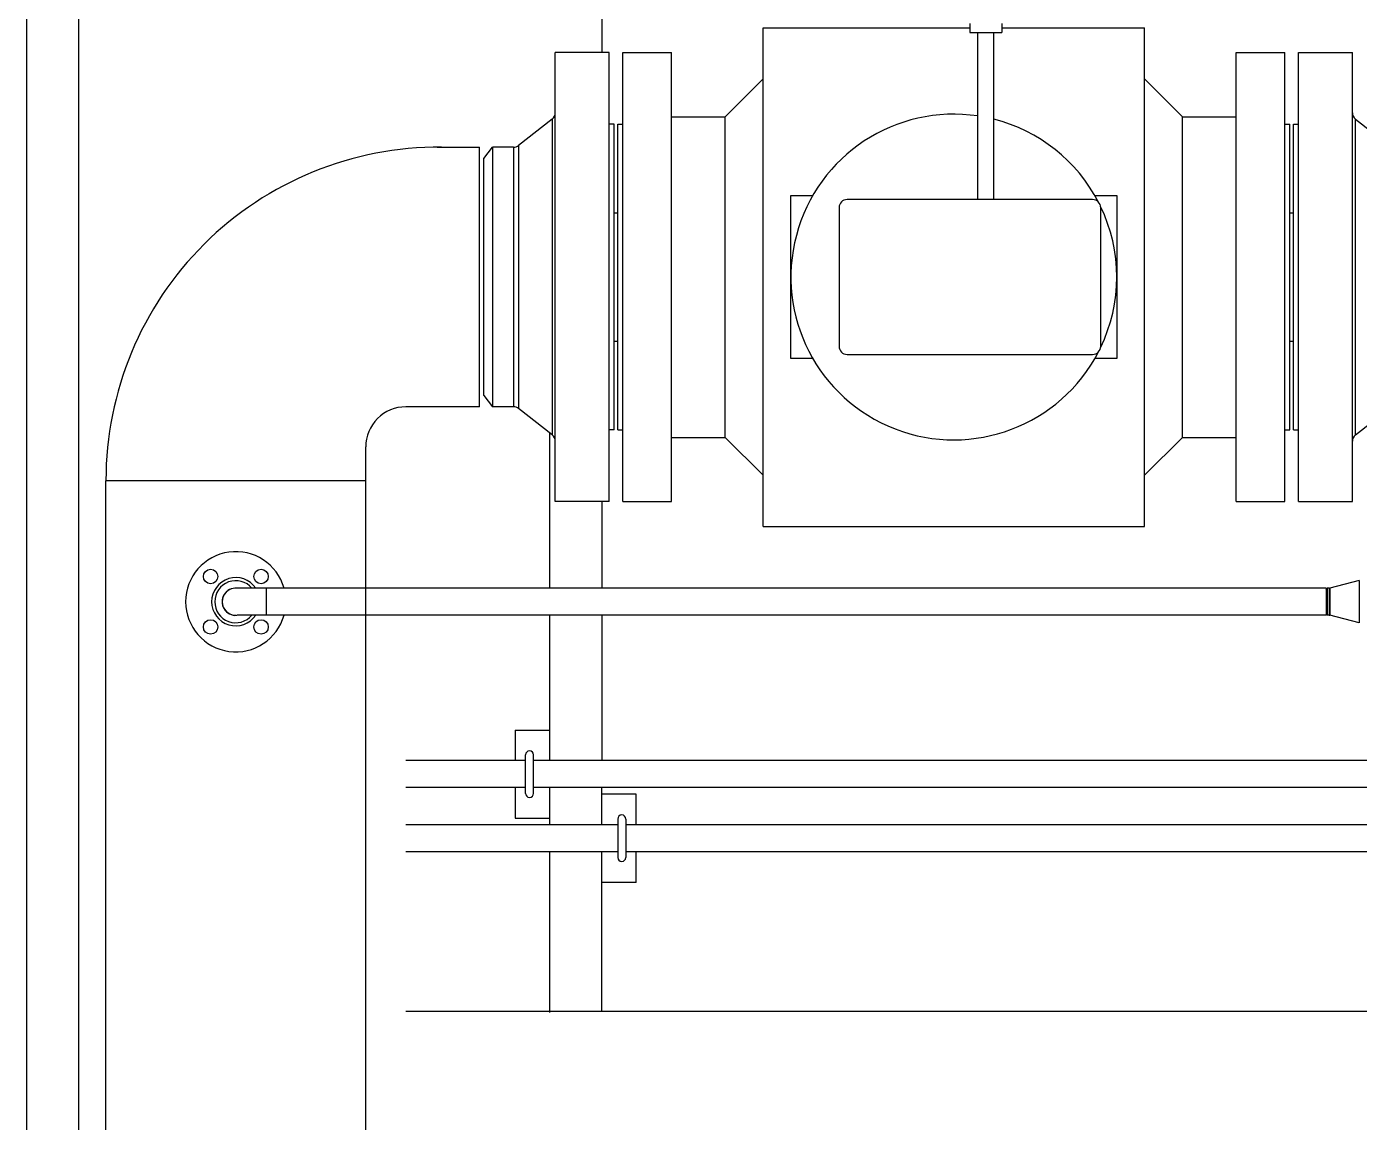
# Model space of a CAD drawing. Header units: millimetres. Extents: x 18255 to 228708, y -2217 to 146640.
# Drawn here: x 72193 to 73854, y 91654 to 93021 of the extents above; entities that cross this region are included whole.
import ezdxf

# ---------------------------------------------------------------- set-up
doc = ezdxf.new("R2010")
doc.units = ezdxf.units.MM
doc.layers.add('设备', color=8, linetype='Continuous')

msp = doc.modelspace()

# ---------------------------------------------------------------- linework, layer by layer
at = {"layer": '设备'}
for p, q in [((72192.7, 90208.3), (72192.7, 93208.3)), ((72257.7, 90208.3), (72257.7, 93208.3)), ((72909.7, 93143.3), (72909.7, 92988.3)), ((73368.7, 93024.6), (73368.7, 93013.3)), ((73408.7, 93024.6), (73408.7, 93013.3)), ((73111, 93019.3), (73368.7, 93019.3)), ((73111, 92397.3), (73111, 93019.3)), ((73368.7, 93013.3), (73408.7, 93013.3)), ((73378.7, 92804.9), (73378.7, 93013.3)), ((73398.7, 92804.9), (73398.7, 93013.3)), ((73408.7, 93019.3), (73586.3, 93019.3)), ((73586.3, 92397.3), (73586.3, 93019.3)), ((72918.8, 92988.3), (72851.8, 92988.3)), ((72851.8, 92428.3), (72851.8, 92988.3)), ((72918.8, 92428.3), (72918.8, 92988.3)), ((72936.1, 92988.3), (72996.7, 92988.3)), ((72936.1, 92428.3), (72936.1, 92988.3)), ((72996.7, 92428.3), (72996.7, 92988.3)), ((73700.7, 92988.3), (73761.3, 92988.3)), ((73700.7, 92428.3), (73700.7, 92988.3)), ((73761.3, 92428.3), (73761.3, 92988.3)), ((73778.6, 92428.3), (73778.6, 92988.3)), ((73778.6, 92988.3), (73845.6, 92988.3)), ((73845.6, 92428.3), (73845.6, 92988.3)), ((73063.7, 92908.3), (73111, 92955.7)), ((73586.3, 92955.7), (73633.7, 92908.3)), ((72847.9, 92905.3), (72806, 92872.4)), ((72847.9, 92905.3), (72847.9, 92511.3)), ((72996.7, 92908.3), (73063.7, 92908.3)), ((73063.7, 92508.3), (73063.7, 92908.3)), ((73633.7, 92908.3), (73700.7, 92908.3)), ((73633.7, 92508.3), (73633.7, 92908.3)), ((73849.4, 92905.3), (73891.3, 92872.4)), ((73849.4, 92511.3), (73849.4, 92905.3)), ((72925.2, 92898.8), (72918.8, 92898.8)), ((72925.2, 92517.8), (72925.2, 92898.8)), ((72929.7, 92898.8), (72936.1, 92898.8)), ((72929.7, 92517.8), (72929.7, 92898.8)), ((73761.3, 92898.8), (73767.7, 92898.8)), ((73767.7, 92517.8), (73767.7, 92898.8)), ((73772.2, 92517.8), (73772.2, 92898.8)), ((73772.2, 92898.8), (73778.6, 92898.8)), ((72806, 92872.4), (72806, 92544.3)), ((72704.4, 92870.3), (72757.4, 92870.3)), ((72757.4, 92546.4), (72757.4, 92870.3)), ((72757.4, 92546.4), (72757.4, 92870.3)), ((72762.8, 92856.3), (72773.5, 92870.3)), ((72762.8, 92560.4), (72762.8, 92856.3)), ((72799.8, 92870.3), (72773.5, 92870.3)), ((72773.5, 92870.3), (72773.5, 92546.4)), ((72799.8, 92870.3), (72799.8, 92546.4)), ((73145.6, 92809.9), (73173.2, 92809.9)), ((73145.6, 92606.8), (73145.6, 92809.9)), ((73521.8, 92804.9), (73215.6, 92804.9)), ((73523.9, 92809.9), (73551.8, 92809.9)), ((73551.8, 92809.9), (73551.8, 92606.8)), ((72925.2, 92788.3), (72929.7, 92788.3)), ((73205.6, 92794.9), (73205.6, 92621.8)), ((73531.8, 92621.8), (73531.8, 92794.9)), ((73767.7, 92788.3), (73772.2, 92788.3)), ((72925.2, 92628.3), (72929.7, 92628.3)), ((73767.7, 92628.3), (73772.2, 92628.3)), ((73173.2, 92606.8), (73145.6, 92606.8)), ((73215.6, 92611.8), (73521.8, 92611.8)), ((73551.8, 92606.8), (73523.9, 92606.8)), ((72762.8, 92560.4), (72773.5, 92546.4)), ((72757.4, 92546.4), (72665.4, 92546.4)), ((72799.8, 92546.4), (72773.5, 92546.4)), ((72847.9, 92511.3), (72806, 92544.3)), ((73849.4, 92511.3), (73891.3, 92544.3)), ((72844.7, 92513.9), (72844.7, 92320.2)), ((72925.2, 92517.8), (72918.8, 92517.8)), ((72929.7, 92517.8), (72936.1, 92517.8)), ((72996.7, 92508.3), (73063.7, 92508.3)), ((73063.7, 92508.3), (73111, 92461)), ((73586.3, 92461), (73633.7, 92508.3)), ((73633.7, 92508.3), (73700.7, 92508.3)), ((73761.3, 92517.8), (73767.7, 92517.8)), ((73772.2, 92517.8), (73778.6, 92517.8)), ((72615.4, 92454.3), (72615.4, 92496.4)), ((72615.4, 91130.2), (72615.4, 92462.8)), ((72291.5, 90920.2), (72291.5, 92454.3)), ((72615.4, 92454.3), (72291.5, 92454.3)), ((72918.8, 92428.3), (72851.8, 92428.3)), ((72909.7, 92428.3), (72909.7, 92320.2)), ((72936.1, 92428.3), (72996.7, 92428.3)), ((73700.7, 92428.3), (73761.3, 92428.3)), ((73778.6, 92428.3), (73845.6, 92428.3)), ((73111, 92397.3), (73586.3, 92397.3)), ((73854.3, 92329.6), (73817.5, 92320.3)), ((73854.3, 92329.6), (73854.3, 92277.1)), ((73812.9, 92320.2), (72454.8, 92320.2)), ((72491.4, 92320.2), (72491.4, 92286.5)), ((73812.9, 92320.2), (73812.9, 92286.5)), ((73812.9, 92318.2), (73814.4, 92320.2)), ((73814.4, 92320.2), (73814.4, 92286.5)), ((73816.6, 92320.2), (73814.4, 92320.2)), ((73816.6, 92320.2), (73817.5, 92320.3)), ((73816.6, 92320.2), (73816.6, 92286.5)), ((73817.5, 92320.3), (73817.5, 92286.4)), ((73812.9, 92286.5), (72454.8, 92286.5)), ((72844.7, 92286.5), (72844.7, 92105.2)), ((72909.7, 92286.5), (72909.7, 92105.2)), ((73812.9, 92288.5), (73814.4, 92286.5)), ((73816.6, 92286.5), (73814.4, 92286.5)), ((73816.6, 92286.5), (73817.5, 92286.4)), ((73854.3, 92277.1), (73817.5, 92286.4)), ((72801.7, 92143.3), (72844.7, 92143.3)), ((72801.7, 92143.3), (72801.7, 92105.2)), ((72814.7, 92064.3), (72814.7, 92112.3)), ((72824.7, 92064.3), (72824.7, 92112.3)), ((72814.7, 92105.2), (72665.4, 92105.2)), ((74414.6, 92105.2), (72824.7, 92105.2)), ((75302.9, 92105.2), (73539.2, 92105.2)), ((72814.7, 92071.5), (72665.4, 92071.5)), ((72801.7, 92071.5), (72801.7, 92033.3)), ((74414.6, 92071.5), (72824.7, 92071.5)), ((72844.7, 92071.5), (72844.7, 92025.2)), ((72909.7, 92025.2), (72909.7, 92071.5)), ((72952.7, 92063.3), (72909.7, 92063.3)), ((72952.7, 92025.2), (72952.7, 92063.3)), ((75302.9, 92071.5), (73539.2, 92071.5)), ((72929.7, 92025.2), (72665.4, 92025.2)), ((72801.7, 92033.3), (72844.7, 92033.3)), ((72929.7, 92032.3), (72929.7, 91984.3)), ((72939.7, 92032.3), (72939.7, 91984.3)), ((74299.6, 92025.2), (72939.7, 92025.2)), ((72929.7, 91991.5), (72665.4, 91991.5)), ((72844.7, 91991.5), (72844.7, 91790.8)), ((72909.7, 91792.4), (72909.7, 91991.5)), ((74299.6, 91991.5), (72939.7, 91991.5)), ((72952.7, 91953.3), (72952.7, 91991.5)), ((75314.4, 91991.5), (73539.2, 91991.5)), ((72952.7, 91953.3), (72909.7, 91953.3)), ((74148.1, 91792.4), (72665.4, 91792.4)), ((74298.1, 91792.4), (72871.7, 91792.4))]:
    msp.add_line(p, q, dxfattribs=at)
for centre in [(72422, 92334.8), (72484.9, 92334.8), (72422, 92271.9), (72484.9, 92271.9)]:
    msp.add_circle(centre, 9, dxfattribs=at)
for centre, radius, start, end in [((72841.8, 92913.2), 10, 308.1155, 360), ((73348.7, 92708.3), 203.1, 81.4795, 332.595), ((73348.7, 92708.3), 203.1, 27.405, 75.7354), ((73855.6, 92913.2), 10, 180, 231.8845), ((72799.8, 92880.3), 10, 270, 308.1155), ((72707.1, 92454.7), 415.6, 89.6323, 180.0451), ((73215.6, 92794.9), 10, 90, 180), ((73521.8, 92794.9), 10, 0, 90), ((73348.7, 92708.3), 203.1, 334.2749, 25.7251), ((73215.6, 92621.8), 10, 180, 270), ((73521.8, 92621.8), 10, 270, 0), ((72665.4, 92496.4), 50, 89.9999, 180.0001), ((72799.8, 92536.4), 10, 51.8845, 90), ((72841.8, 92503.5), 10, 0, 51.8845), ((73855.6, 92503.5), 10, 128.1155, 180), ((72453.4, 92303.3), 62.5, 15.6423, 344.3577), ((72453.4, 92303.3), 30.1, 34.1152, 325.8812), ((72453.4, 92303.3), 26.2, 39.9938, 320.0141), ((72453.4, 92303.3), 17, 85.5364, 274.4668), ((72453.4, 92303.3), 16.9, 90, 270), ((72819.7, 92112.3), 5, 0, 180), ((72819.7, 92064.3), 5, 180, 0), ((72934.7, 92032.3), 5, 0, 180), ((72934.7, 91984.3), 5, 180, 0)]:
    msp.add_arc(centre, radius, start, end, dxfattribs=at)

doc.saveas('drawing.dxf')
